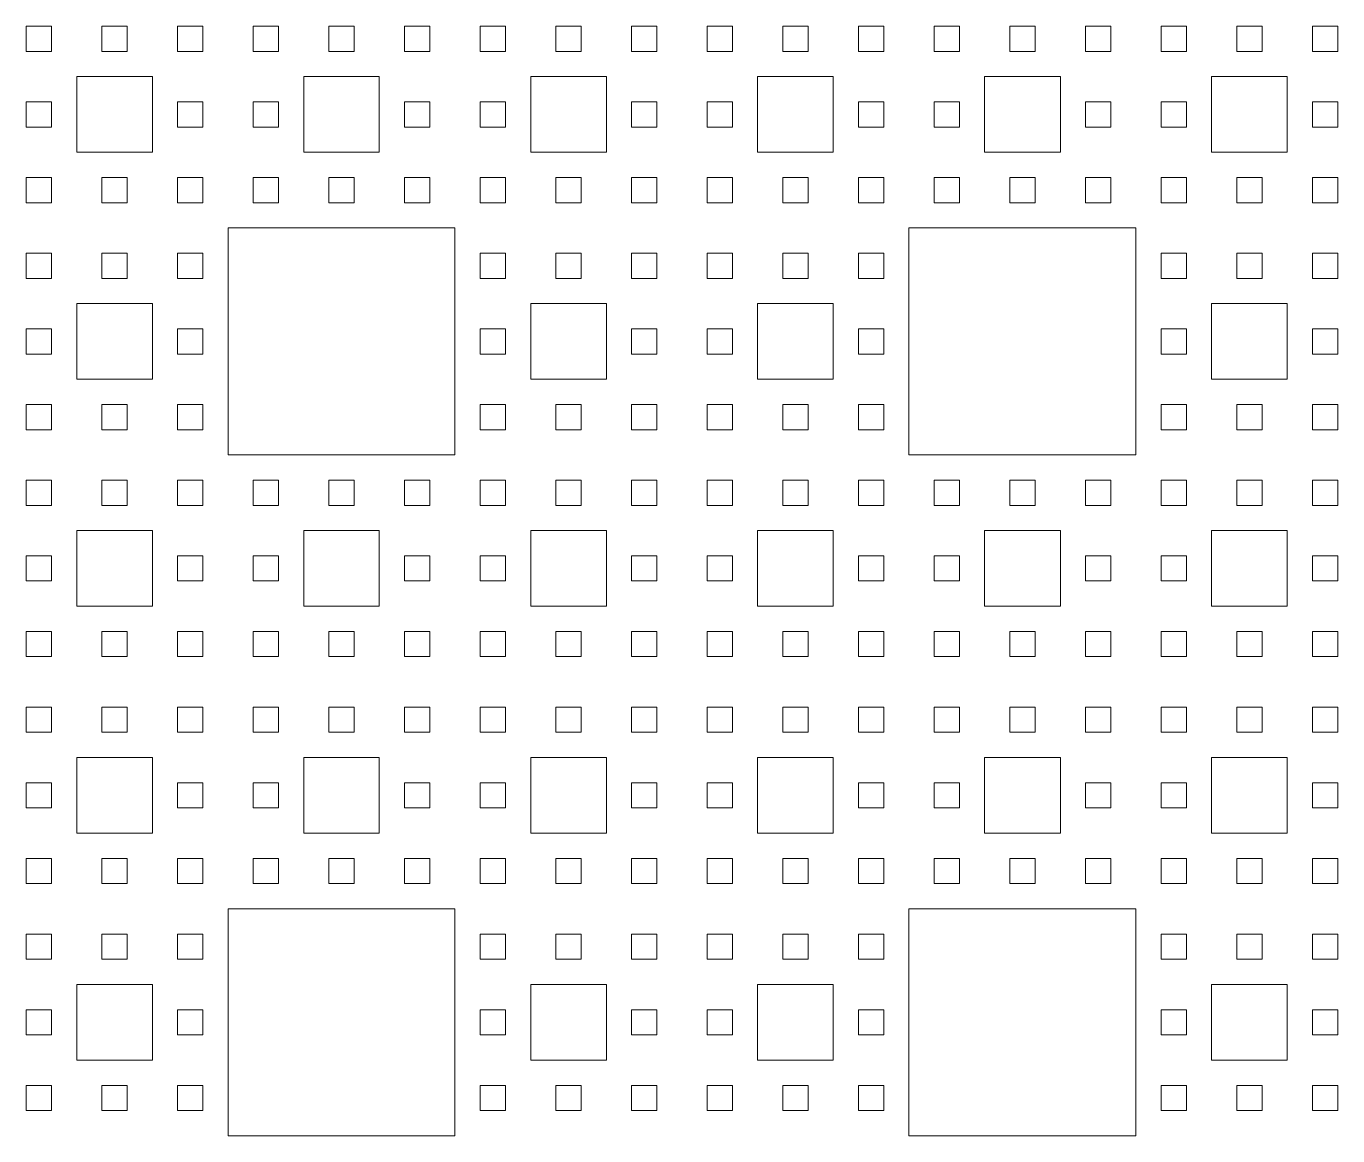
# Model space of a CAD drawing. Header units: millimetres. Extents: x -127 to 127, y -142 to 127.
# Drawn here: x -69.5 to -15.2, y -89.4 to -43.4 of the extents above; entities that cross this region are included whole.
import ezdxf

# ---------------------------------------------------------------- set-up
doc = ezdxf.new("R2010")
doc.units = ezdxf.units.MM

msp = doc.modelspace()

# ---------------------------------------------------------------- linework, layer by layer
at = {"color": 7, "linetype": 'Continuous', "lineweight": 15}
for p, q in [((-68.465, -43.379), (-69.51, -43.379)), ((-69.51, -43.379), (-69.51, -44.424)), ((-68.465, -44.424), (-68.465, -43.379)), ((-65.329, -43.379), (-66.374, -43.379)), ((-66.374, -43.379), (-66.374, -44.424)), ((-65.329, -44.424), (-65.329, -43.379)), ((-62.193, -43.379), (-63.239, -43.379)), ((-63.239, -43.379), (-63.239, -44.424)), ((-62.193, -44.424), (-62.193, -43.379)), ((-59.058, -43.379), (-60.103, -43.379)), ((-60.103, -43.379), (-60.103, -44.424)), ((-59.058, -44.424), (-59.058, -43.379)), ((-55.922, -43.379), (-56.967, -43.379)), ((-56.967, -43.379), (-56.967, -44.424)), ((-55.922, -44.424), (-55.922, -43.379)), ((-52.786, -43.379), (-53.831, -43.379)), ((-53.831, -43.379), (-53.831, -44.424)), ((-52.786, -44.424), (-52.786, -43.379)), ((-49.65, -43.379), (-50.695, -43.379)), ((-50.695, -43.379), (-50.695, -44.424)), ((-49.65, -44.424), (-49.65, -43.379)), ((-46.514, -43.379), (-47.56, -43.379)), ((-47.56, -43.379), (-47.56, -44.424)), ((-46.514, -44.424), (-46.514, -43.379)), ((-43.379, -43.379), (-44.424, -43.379)), ((-44.424, -43.379), (-44.424, -44.424)), ((-43.379, -44.424), (-43.379, -43.379)), ((-40.243, -43.379), (-41.288, -43.379)), ((-41.288, -43.379), (-41.288, -44.424)), ((-40.243, -44.424), (-40.243, -43.379)), ((-37.107, -43.379), (-38.152, -43.379)), ((-38.152, -43.379), (-38.152, -44.424)), ((-37.107, -44.424), (-37.107, -43.379)), ((-33.971, -43.379), (-35.016, -43.379)), ((-35.016, -43.379), (-35.016, -44.424)), ((-33.971, -44.424), (-33.971, -43.379)), ((-30.835, -43.379), (-31.881, -43.379)), ((-31.881, -43.379), (-31.881, -44.424)), ((-30.835, -44.424), (-30.835, -43.379)), ((-27.7, -43.379), (-28.745, -43.379)), ((-28.745, -43.379), (-28.745, -44.424)), ((-27.7, -44.424), (-27.7, -43.379)), ((-24.564, -43.379), (-25.609, -43.379)), ((-25.609, -43.379), (-25.609, -44.424)), ((-24.564, -44.424), (-24.564, -43.379)), ((-21.428, -43.379), (-22.473, -43.379)), ((-22.473, -43.379), (-22.473, -44.424)), ((-21.428, -44.424), (-21.428, -43.379)), ((-18.292, -43.379), (-19.337, -43.379)), ((-19.337, -43.379), (-19.337, -44.424)), ((-18.292, -44.424), (-18.292, -43.379)), ((-15.156, -43.379), (-16.202, -43.379)), ((-16.202, -43.379), (-16.202, -44.424)), ((-15.156, -44.424), (-15.156, -43.379)), ((-69.51, -44.424), (-68.465, -44.424)), ((-66.374, -44.424), (-65.329, -44.424)), ((-63.239, -44.424), (-62.193, -44.424)), ((-60.103, -44.424), (-59.058, -44.424)), ((-56.967, -44.424), (-55.922, -44.424)), ((-53.831, -44.424), (-52.786, -44.424)), ((-50.695, -44.424), (-49.65, -44.424)), ((-47.56, -44.424), (-46.514, -44.424)), ((-44.424, -44.424), (-43.379, -44.424)), ((-41.288, -44.424), (-40.243, -44.424)), ((-38.152, -44.424), (-37.107, -44.424)), ((-35.016, -44.424), (-33.971, -44.424)), ((-31.881, -44.424), (-30.835, -44.424)), ((-28.745, -44.424), (-27.7, -44.424)), ((-25.609, -44.424), (-24.564, -44.424)), ((-22.473, -44.424), (-21.428, -44.424)), ((-19.337, -44.424), (-18.292, -44.424)), ((-16.202, -44.424), (-15.156, -44.424)), ((-64.284, -45.469), (-67.42, -45.469)), ((-67.42, -45.469), (-67.42, -48.605)), ((-64.284, -48.605), (-64.284, -45.469)), ((-54.877, -45.469), (-58.012, -45.469)), ((-58.012, -45.469), (-58.012, -48.605)), ((-54.877, -48.605), (-54.877, -45.469)), ((-45.469, -45.469), (-48.605, -45.469)), ((-48.605, -45.469), (-48.605, -48.605)), ((-45.469, -48.605), (-45.469, -45.469)), ((-36.062, -45.469), (-39.198, -45.469)), ((-39.198, -45.469), (-39.198, -48.605)), ((-36.062, -48.605), (-36.062, -45.469)), ((-26.654, -45.469), (-29.79, -45.469)), ((-29.79, -45.469), (-29.79, -48.605)), ((-26.654, -48.605), (-26.654, -45.469)), ((-17.247, -45.469), (-20.383, -45.469)), ((-20.383, -45.469), (-20.383, -48.605)), ((-17.247, -48.605), (-17.247, -45.469)), ((-68.465, -46.514), (-69.51, -46.514)), ((-69.51, -46.514), (-69.51, -47.56)), ((-68.465, -47.56), (-68.465, -46.514)), ((-62.193, -46.514), (-63.239, -46.514)), ((-63.239, -46.514), (-63.239, -47.56)), ((-62.193, -47.56), (-62.193, -46.514)), ((-59.058, -46.514), (-60.103, -46.514)), ((-60.103, -46.514), (-60.103, -47.56)), ((-59.058, -47.56), (-59.058, -46.514)), ((-52.786, -46.514), (-53.831, -46.514)), ((-53.831, -46.514), (-53.831, -47.56)), ((-52.786, -47.56), (-52.786, -46.514)), ((-49.65, -46.514), (-50.695, -46.514)), ((-50.695, -46.514), (-50.695, -47.56)), ((-49.65, -47.56), (-49.65, -46.514)), ((-43.379, -46.514), (-44.424, -46.514)), ((-44.424, -46.514), (-44.424, -47.56)), ((-43.379, -47.56), (-43.379, -46.514)), ((-40.243, -46.514), (-41.288, -46.514)), ((-41.288, -46.514), (-41.288, -47.56)), ((-40.243, -47.56), (-40.243, -46.514)), ((-33.971, -46.514), (-35.016, -46.514)), ((-35.016, -46.514), (-35.016, -47.56)), ((-33.971, -47.56), (-33.971, -46.514)), ((-30.835, -46.514), (-31.881, -46.514)), ((-31.881, -46.514), (-31.881, -47.56)), ((-30.835, -47.56), (-30.835, -46.514)), ((-24.564, -46.514), (-25.609, -46.514)), ((-25.609, -46.514), (-25.609, -47.56)), ((-24.564, -47.56), (-24.564, -46.514)), ((-21.428, -46.514), (-22.473, -46.514)), ((-22.473, -46.514), (-22.473, -47.56)), ((-21.428, -47.56), (-21.428, -46.514)), ((-15.156, -46.514), (-16.202, -46.514)), ((-16.202, -46.514), (-16.202, -47.56)), ((-15.156, -47.56), (-15.156, -46.514)), ((-69.51, -47.56), (-68.465, -47.56)), ((-63.239, -47.56), (-62.193, -47.56)), ((-60.103, -47.56), (-59.058, -47.56)), ((-53.831, -47.56), (-52.786, -47.56)), ((-50.695, -47.56), (-49.65, -47.56)), ((-44.424, -47.56), (-43.379, -47.56)), ((-41.288, -47.56), (-40.243, -47.56)), ((-35.016, -47.56), (-33.971, -47.56)), ((-31.881, -47.56), (-30.835, -47.56)), ((-25.609, -47.56), (-24.564, -47.56)), ((-22.473, -47.56), (-21.428, -47.56)), ((-16.202, -47.56), (-15.156, -47.56)), ((-67.42, -48.605), (-64.284, -48.605)), ((-58.012, -48.605), (-54.877, -48.605)), ((-48.605, -48.605), (-45.469, -48.605)), ((-39.198, -48.605), (-36.062, -48.605)), ((-29.79, -48.605), (-26.654, -48.605)), ((-20.383, -48.605), (-17.247, -48.605)), ((-68.465, -49.65), (-69.51, -49.65)), ((-69.51, -49.65), (-69.51, -50.695)), ((-68.465, -50.695), (-68.465, -49.65)), ((-65.329, -49.65), (-66.374, -49.65)), ((-66.374, -49.65), (-66.374, -50.695)), ((-65.329, -50.695), (-65.329, -49.65)), ((-62.193, -49.65), (-63.239, -49.65)), ((-63.239, -49.65), (-63.239, -50.695)), ((-62.193, -50.695), (-62.193, -49.65)), ((-59.058, -49.65), (-60.103, -49.65)), ((-60.103, -49.65), (-60.103, -50.695)), ((-59.058, -50.695), (-59.058, -49.65)), ((-55.922, -49.65), (-56.967, -49.65)), ((-56.967, -49.65), (-56.967, -50.695)), ((-55.922, -50.695), (-55.922, -49.65)), ((-52.786, -49.65), (-53.831, -49.65)), ((-53.831, -49.65), (-53.831, -50.695)), ((-52.786, -50.695), (-52.786, -49.65)), ((-49.65, -49.65), (-50.695, -49.65)), ((-50.695, -49.65), (-50.695, -50.695)), ((-49.65, -50.695), (-49.65, -49.65)), ((-46.514, -49.65), (-47.56, -49.65)), ((-47.56, -49.65), (-47.56, -50.695)), ((-46.514, -50.695), (-46.514, -49.65)), ((-43.379, -49.65), (-44.424, -49.65)), ((-44.424, -49.65), (-44.424, -50.695)), ((-43.379, -50.695), (-43.379, -49.65)), ((-40.243, -49.65), (-41.288, -49.65)), ((-41.288, -49.65), (-41.288, -50.695)), ((-40.243, -50.695), (-40.243, -49.65)), ((-37.107, -49.65), (-38.152, -49.65)), ((-38.152, -49.65), (-38.152, -50.695)), ((-37.107, -50.695), (-37.107, -49.65)), ((-33.971, -49.65), (-35.016, -49.65)), ((-35.016, -49.65), (-35.016, -50.695)), ((-33.971, -50.695), (-33.971, -49.65)), ((-30.835, -49.65), (-31.881, -49.65)), ((-31.881, -49.65), (-31.881, -50.695)), ((-30.835, -50.695), (-30.835, -49.65)), ((-27.7, -49.65), (-28.745, -49.65)), ((-28.745, -49.65), (-28.745, -50.695)), ((-27.7, -50.695), (-27.7, -49.65)), ((-24.564, -49.65), (-25.609, -49.65)), ((-25.609, -49.65), (-25.609, -50.695)), ((-24.564, -50.695), (-24.564, -49.65)), ((-21.428, -49.65), (-22.473, -49.65)), ((-22.473, -49.65), (-22.473, -50.695)), ((-21.428, -50.695), (-21.428, -49.65)), ((-18.292, -49.65), (-19.337, -49.65)), ((-19.337, -49.65), (-19.337, -50.695)), ((-18.292, -50.695), (-18.292, -49.65)), ((-15.156, -49.65), (-16.202, -49.65)), ((-16.202, -49.65), (-16.202, -50.695)), ((-15.156, -50.695), (-15.156, -49.65)), ((-69.51, -50.695), (-68.465, -50.695)), ((-66.374, -50.695), (-65.329, -50.695)), ((-63.239, -50.695), (-62.193, -50.695)), ((-60.103, -50.695), (-59.058, -50.695)), ((-56.967, -50.695), (-55.922, -50.695)), ((-53.831, -50.695), (-52.786, -50.695)), ((-50.695, -50.695), (-49.65, -50.695)), ((-47.56, -50.695), (-46.514, -50.695)), ((-44.424, -50.695), (-43.379, -50.695)), ((-41.288, -50.695), (-40.243, -50.695)), ((-38.152, -50.695), (-37.107, -50.695)), ((-35.016, -50.695), (-33.971, -50.695)), ((-31.881, -50.695), (-30.835, -50.695)), ((-28.745, -50.695), (-27.7, -50.695)), ((-25.609, -50.695), (-24.564, -50.695)), ((-22.473, -50.695), (-21.428, -50.695)), ((-19.337, -50.695), (-18.292, -50.695)), ((-16.202, -50.695), (-15.156, -50.695)), ((-51.741, -51.741), (-61.148, -51.741)), ((-61.148, -51.741), (-61.148, -61.148)), ((-51.741, -61.148), (-51.741, -51.741)), ((-23.519, -51.741), (-32.926, -51.741)), ((-32.926, -51.741), (-32.926, -61.148)), ((-23.519, -61.148), (-23.519, -51.741)), ((-68.465, -52.786), (-69.51, -52.786)), ((-69.51, -52.786), (-69.51, -53.831)), ((-68.465, -53.831), (-68.465, -52.786)), ((-65.329, -52.786), (-66.374, -52.786)), ((-66.374, -52.786), (-66.374, -53.831)), ((-65.329, -53.831), (-65.329, -52.786)), ((-62.193, -52.786), (-63.239, -52.786)), ((-63.239, -52.786), (-63.239, -53.831)), ((-62.193, -53.831), (-62.193, -52.786)), ((-49.65, -52.786), (-50.695, -52.786)), ((-50.695, -52.786), (-50.695, -53.831)), ((-49.65, -53.831), (-49.65, -52.786)), ((-46.514, -52.786), (-47.56, -52.786)), ((-47.56, -52.786), (-47.56, -53.831)), ((-46.514, -53.831), (-46.514, -52.786)), ((-43.379, -52.786), (-44.424, -52.786)), ((-44.424, -52.786), (-44.424, -53.831)), ((-43.379, -53.831), (-43.379, -52.786)), ((-40.243, -52.786), (-41.288, -52.786)), ((-41.288, -52.786), (-41.288, -53.831)), ((-40.243, -53.831), (-40.243, -52.786)), ((-37.107, -52.786), (-38.152, -52.786)), ((-38.152, -52.786), (-38.152, -53.831)), ((-37.107, -53.831), (-37.107, -52.786)), ((-33.971, -52.786), (-35.016, -52.786)), ((-35.016, -52.786), (-35.016, -53.831)), ((-33.971, -53.831), (-33.971, -52.786)), ((-21.428, -52.786), (-22.473, -52.786)), ((-22.473, -52.786), (-22.473, -53.831)), ((-21.428, -53.831), (-21.428, -52.786)), ((-18.292, -52.786), (-19.337, -52.786)), ((-19.337, -52.786), (-19.337, -53.831)), ((-18.292, -53.831), (-18.292, -52.786)), ((-15.156, -52.786), (-16.202, -52.786)), ((-16.202, -52.786), (-16.202, -53.831)), ((-15.156, -53.831), (-15.156, -52.786)), ((-69.51, -53.831), (-68.465, -53.831)), ((-66.374, -53.831), (-65.329, -53.831)), ((-63.239, -53.831), (-62.193, -53.831)), ((-50.695, -53.831), (-49.65, -53.831)), ((-47.56, -53.831), (-46.514, -53.831)), ((-44.424, -53.831), (-43.379, -53.831)), ((-41.288, -53.831), (-40.243, -53.831)), ((-38.152, -53.831), (-37.107, -53.831)), ((-35.016, -53.831), (-33.971, -53.831)), ((-22.473, -53.831), (-21.428, -53.831)), ((-19.337, -53.831), (-18.292, -53.831)), ((-16.202, -53.831), (-15.156, -53.831)), ((-64.284, -54.877), (-67.42, -54.877)), ((-67.42, -54.877), (-67.42, -58.012)), ((-64.284, -58.012), (-64.284, -54.877)), ((-45.469, -54.877), (-48.605, -54.877)), ((-48.605, -54.877), (-48.605, -58.012)), ((-45.469, -58.012), (-45.469, -54.877)), ((-36.062, -54.877), (-39.198, -54.877)), ((-39.198, -54.877), (-39.198, -58.012)), ((-36.062, -58.012), (-36.062, -54.877)), ((-17.247, -54.877), (-20.383, -54.877)), ((-20.383, -54.877), (-20.383, -58.012)), ((-17.247, -58.012), (-17.247, -54.877)), ((-68.465, -55.922), (-69.51, -55.922)), ((-69.51, -55.922), (-69.51, -56.967)), ((-68.465, -56.967), (-68.465, -55.922)), ((-62.193, -55.922), (-63.239, -55.922)), ((-63.239, -55.922), (-63.239, -56.967)), ((-62.193, -56.967), (-62.193, -55.922)), ((-49.65, -55.922), (-50.695, -55.922)), ((-50.695, -55.922), (-50.695, -56.967)), ((-49.65, -56.967), (-49.65, -55.922)), ((-43.379, -55.922), (-44.424, -55.922)), ((-44.424, -55.922), (-44.424, -56.967)), ((-43.379, -56.967), (-43.379, -55.922)), ((-40.243, -55.922), (-41.288, -55.922)), ((-41.288, -55.922), (-41.288, -56.967)), ((-40.243, -56.967), (-40.243, -55.922)), ((-33.971, -55.922), (-35.016, -55.922)), ((-35.016, -55.922), (-35.016, -56.967)), ((-33.971, -56.967), (-33.971, -55.922)), ((-21.428, -55.922), (-22.473, -55.922)), ((-22.473, -55.922), (-22.473, -56.967)), ((-21.428, -56.967), (-21.428, -55.922)), ((-15.156, -55.922), (-16.202, -55.922)), ((-16.202, -55.922), (-16.202, -56.967)), ((-15.156, -56.967), (-15.156, -55.922)), ((-69.51, -56.967), (-68.465, -56.967)), ((-63.239, -56.967), (-62.193, -56.967)), ((-50.695, -56.967), (-49.65, -56.967)), ((-44.424, -56.967), (-43.379, -56.967)), ((-41.288, -56.967), (-40.243, -56.967)), ((-35.016, -56.967), (-33.971, -56.967)), ((-22.473, -56.967), (-21.428, -56.967)), ((-16.202, -56.967), (-15.156, -56.967)), ((-67.42, -58.012), (-64.284, -58.012)), ((-48.605, -58.012), (-45.469, -58.012)), ((-39.198, -58.012), (-36.062, -58.012)), ((-20.383, -58.012), (-17.247, -58.012)), ((-68.465, -59.058), (-69.51, -59.058)), ((-69.51, -59.058), (-69.51, -60.103)), ((-68.465, -60.103), (-68.465, -59.058)), ((-65.329, -59.058), (-66.374, -59.058)), ((-66.374, -59.058), (-66.374, -60.103)), ((-65.329, -60.103), (-65.329, -59.058)), ((-62.193, -59.058), (-63.239, -59.058)), ((-63.239, -59.058), (-63.239, -60.103)), ((-62.193, -60.103), (-62.193, -59.058)), ((-49.65, -59.058), (-50.695, -59.058)), ((-50.695, -59.058), (-50.695, -60.103)), ((-49.65, -60.103), (-49.65, -59.058)), ((-46.514, -59.058), (-47.56, -59.058)), ((-47.56, -59.058), (-47.56, -60.103)), ((-46.514, -60.103), (-46.514, -59.058)), ((-43.379, -59.058), (-44.424, -59.058)), ((-44.424, -59.058), (-44.424, -60.103)), ((-43.379, -60.103), (-43.379, -59.058)), ((-40.243, -59.058), (-41.288, -59.058)), ((-41.288, -59.058), (-41.288, -60.103)), ((-40.243, -60.103), (-40.243, -59.058)), ((-37.107, -59.058), (-38.152, -59.058)), ((-38.152, -59.058), (-38.152, -60.103)), ((-37.107, -60.103), (-37.107, -59.058)), ((-33.971, -59.058), (-35.016, -59.058)), ((-35.016, -59.058), (-35.016, -60.103)), ((-33.971, -60.103), (-33.971, -59.058)), ((-21.428, -59.058), (-22.473, -59.058)), ((-22.473, -59.058), (-22.473, -60.103)), ((-21.428, -60.103), (-21.428, -59.058)), ((-18.292, -59.058), (-19.337, -59.058)), ((-19.337, -59.058), (-19.337, -60.103)), ((-18.292, -60.103), (-18.292, -59.058)), ((-15.156, -59.058), (-16.202, -59.058)), ((-16.202, -59.058), (-16.202, -60.103)), ((-15.156, -60.103), (-15.156, -59.058)), ((-69.51, -60.103), (-68.465, -60.103)), ((-66.374, -60.103), (-65.329, -60.103)), ((-63.239, -60.103), (-62.193, -60.103)), ((-50.695, -60.103), (-49.65, -60.103)), ((-47.56, -60.103), (-46.514, -60.103)), ((-44.424, -60.103), (-43.379, -60.103)), ((-41.288, -60.103), (-40.243, -60.103)), ((-38.152, -60.103), (-37.107, -60.103)), ((-35.016, -60.103), (-33.971, -60.103)), ((-22.473, -60.103), (-21.428, -60.103)), ((-19.337, -60.103), (-18.292, -60.103)), ((-16.202, -60.103), (-15.156, -60.103)), ((-61.148, -61.148), (-51.741, -61.148)), ((-32.926, -61.148), (-23.519, -61.148)), ((-68.465, -62.193), (-69.51, -62.193)), ((-69.51, -62.193), (-69.51, -63.239)), ((-68.465, -63.239), (-68.465, -62.193)), ((-65.329, -62.193), (-66.374, -62.193)), ((-66.374, -62.193), (-66.374, -63.239)), ((-65.329, -63.239), (-65.329, -62.193)), ((-62.193, -62.193), (-63.239, -62.193)), ((-63.239, -62.193), (-63.239, -63.239)), ((-62.193, -63.239), (-62.193, -62.193)), ((-59.058, -62.193), (-60.103, -62.193)), ((-60.103, -62.193), (-60.103, -63.239)), ((-59.058, -63.239), (-59.058, -62.193)), ((-55.922, -62.193), (-56.967, -62.193)), ((-56.967, -62.193), (-56.967, -63.239)), ((-55.922, -63.239), (-55.922, -62.193)), ((-52.786, -62.193), (-53.831, -62.193)), ((-53.831, -62.193), (-53.831, -63.239)), ((-52.786, -63.239), (-52.786, -62.193)), ((-49.65, -62.193), (-50.695, -62.193)), ((-50.695, -62.193), (-50.695, -63.239)), ((-49.65, -63.239), (-49.65, -62.193)), ((-46.514, -62.193), (-47.56, -62.193)), ((-47.56, -62.193), (-47.56, -63.239)), ((-46.514, -63.239), (-46.514, -62.193)), ((-43.379, -62.193), (-44.424, -62.193)), ((-44.424, -62.193), (-44.424, -63.239)), ((-43.379, -63.239), (-43.379, -62.193)), ((-40.243, -62.193), (-41.288, -62.193)), ((-41.288, -62.193), (-41.288, -63.239)), ((-40.243, -63.239), (-40.243, -62.193)), ((-37.107, -62.193), (-38.152, -62.193)), ((-38.152, -62.193), (-38.152, -63.239)), ((-37.107, -63.239), (-37.107, -62.193)), ((-33.971, -62.193), (-35.016, -62.193)), ((-35.016, -62.193), (-35.016, -63.239)), ((-33.971, -63.239), (-33.971, -62.193)), ((-30.835, -62.193), (-31.881, -62.193)), ((-31.881, -62.193), (-31.881, -63.239)), ((-30.835, -63.239), (-30.835, -62.193)), ((-27.7, -62.193), (-28.745, -62.193)), ((-28.745, -62.193), (-28.745, -63.239)), ((-27.7, -63.239), (-27.7, -62.193)), ((-24.564, -62.193), (-25.609, -62.193)), ((-25.609, -62.193), (-25.609, -63.239)), ((-24.564, -63.239), (-24.564, -62.193)), ((-21.428, -62.193), (-22.473, -62.193)), ((-22.473, -62.193), (-22.473, -63.239)), ((-21.428, -63.239), (-21.428, -62.193)), ((-18.292, -62.193), (-19.337, -62.193)), ((-19.337, -62.193), (-19.337, -63.239)), ((-18.292, -63.239), (-18.292, -62.193)), ((-15.156, -62.193), (-16.202, -62.193)), ((-16.202, -62.193), (-16.202, -63.239)), ((-15.156, -63.239), (-15.156, -62.193)), ((-69.51, -63.239), (-68.465, -63.239)), ((-66.374, -63.239), (-65.329, -63.239)), ((-63.239, -63.239), (-62.193, -63.239)), ((-60.103, -63.239), (-59.058, -63.239)), ((-56.967, -63.239), (-55.922, -63.239)), ((-53.831, -63.239), (-52.786, -63.239)), ((-50.695, -63.239), (-49.65, -63.239)), ((-47.56, -63.239), (-46.514, -63.239)), ((-44.424, -63.239), (-43.379, -63.239)), ((-41.288, -63.239), (-40.243, -63.239)), ((-38.152, -63.239), (-37.107, -63.239)), ((-35.016, -63.239), (-33.971, -63.239)), ((-31.881, -63.239), (-30.835, -63.239)), ((-28.745, -63.239), (-27.7, -63.239)), ((-25.609, -63.239), (-24.564, -63.239)), ((-22.473, -63.239), (-21.428, -63.239)), ((-19.337, -63.239), (-18.292, -63.239)), ((-16.202, -63.239), (-15.156, -63.239)), ((-64.284, -64.284), (-67.42, -64.284)), ((-67.42, -64.284), (-67.42, -67.42)), ((-64.284, -67.42), (-64.284, -64.284)), ((-54.877, -64.284), (-58.012, -64.284)), ((-58.012, -64.284), (-58.012, -67.42)), ((-54.877, -67.42), (-54.877, -64.284)), ((-45.469, -64.284), (-48.605, -64.284)), ((-48.605, -64.284), (-48.605, -67.42)), ((-45.469, -67.42), (-45.469, -64.284)), ((-36.062, -64.284), (-39.198, -64.284)), ((-39.198, -64.284), (-39.198, -67.42)), ((-36.062, -67.42), (-36.062, -64.284)), ((-26.654, -64.284), (-29.79, -64.284)), ((-29.79, -64.284), (-29.79, -67.42)), ((-26.654, -67.42), (-26.654, -64.284)), ((-17.247, -64.284), (-20.383, -64.284)), ((-20.383, -64.284), (-20.383, -67.42)), ((-17.247, -67.42), (-17.247, -64.284)), ((-68.465, -65.329), (-69.51, -65.329)), ((-69.51, -65.329), (-69.51, -66.374)), ((-68.465, -66.374), (-68.465, -65.329)), ((-62.193, -65.329), (-63.239, -65.329)), ((-63.239, -65.329), (-63.239, -66.374)), ((-62.193, -66.374), (-62.193, -65.329)), ((-59.058, -65.329), (-60.103, -65.329)), ((-60.103, -65.329), (-60.103, -66.374)), ((-59.058, -66.374), (-59.058, -65.329)), ((-52.786, -65.329), (-53.831, -65.329)), ((-53.831, -65.329), (-53.831, -66.374)), ((-52.786, -66.374), (-52.786, -65.329)), ((-49.65, -65.329), (-50.695, -65.329)), ((-50.695, -65.329), (-50.695, -66.374)), ((-49.65, -66.374), (-49.65, -65.329)), ((-43.379, -65.329), (-44.424, -65.329)), ((-44.424, -65.329), (-44.424, -66.374)), ((-43.379, -66.374), (-43.379, -65.329)), ((-40.243, -65.329), (-41.288, -65.329)), ((-41.288, -65.329), (-41.288, -66.374)), ((-40.243, -66.374), (-40.243, -65.329)), ((-33.971, -65.329), (-35.016, -65.329)), ((-35.016, -65.329), (-35.016, -66.374)), ((-33.971, -66.374), (-33.971, -65.329)), ((-30.835, -65.329), (-31.881, -65.329)), ((-31.881, -65.329), (-31.881, -66.374)), ((-30.835, -66.374), (-30.835, -65.329)), ((-24.564, -65.329), (-25.609, -65.329)), ((-25.609, -65.329), (-25.609, -66.374)), ((-24.564, -66.374), (-24.564, -65.329)), ((-21.428, -65.329), (-22.473, -65.329)), ((-22.473, -65.329), (-22.473, -66.374)), ((-21.428, -66.374), (-21.428, -65.329)), ((-15.156, -65.329), (-16.202, -65.329)), ((-16.202, -65.329), (-16.202, -66.374)), ((-15.156, -66.374), (-15.156, -65.329)), ((-69.51, -66.374), (-68.465, -66.374)), ((-63.239, -66.374), (-62.193, -66.374)), ((-60.103, -66.374), (-59.058, -66.374)), ((-53.831, -66.374), (-52.786, -66.374)), ((-50.695, -66.374), (-49.65, -66.374)), ((-44.424, -66.374), (-43.379, -66.374)), ((-41.288, -66.374), (-40.243, -66.374)), ((-35.016, -66.374), (-33.971, -66.374)), ((-31.881, -66.374), (-30.835, -66.374)), ((-25.609, -66.374), (-24.564, -66.374)), ((-22.473, -66.374), (-21.428, -66.374)), ((-16.202, -66.374), (-15.156, -66.374)), ((-67.42, -67.42), (-64.284, -67.42)), ((-58.012, -67.42), (-54.877, -67.42)), ((-48.605, -67.42), (-45.469, -67.42)), ((-39.198, -67.42), (-36.062, -67.42)), ((-29.79, -67.42), (-26.654, -67.42)), ((-20.383, -67.42), (-17.247, -67.42)), ((-68.465, -68.465), (-69.51, -68.465)), ((-69.51, -68.465), (-69.51, -69.51)), ((-68.465, -69.51), (-68.465, -68.465)), ((-65.329, -68.465), (-66.374, -68.465)), ((-66.374, -68.465), (-66.374, -69.51)), ((-65.329, -69.51), (-65.329, -68.465)), ((-62.193, -68.465), (-63.239, -68.465)), ((-63.239, -68.465), (-63.239, -69.51)), ((-62.193, -69.51), (-62.193, -68.465)), ((-59.058, -68.465), (-60.103, -68.465)), ((-60.103, -68.465), (-60.103, -69.51)), ((-59.058, -69.51), (-59.058, -68.465)), ((-55.922, -68.465), (-56.967, -68.465)), ((-56.967, -68.465), (-56.967, -69.51)), ((-55.922, -69.51), (-55.922, -68.465)), ((-52.786, -68.465), (-53.831, -68.465)), ((-53.831, -68.465), (-53.831, -69.51)), ((-52.786, -69.51), (-52.786, -68.465)), ((-49.65, -68.465), (-50.695, -68.465)), ((-50.695, -68.465), (-50.695, -69.51)), ((-49.65, -69.51), (-49.65, -68.465)), ((-46.514, -68.465), (-47.56, -68.465)), ((-47.56, -68.465), (-47.56, -69.51)), ((-46.514, -69.51), (-46.514, -68.465)), ((-43.379, -68.465), (-44.424, -68.465)), ((-44.424, -68.465), (-44.424, -69.51)), ((-43.379, -69.51), (-43.379, -68.465)), ((-40.243, -68.465), (-41.288, -68.465)), ((-41.288, -68.465), (-41.288, -69.51)), ((-40.243, -69.51), (-40.243, -68.465)), ((-37.107, -68.465), (-38.152, -68.465)), ((-38.152, -68.465), (-38.152, -69.51)), ((-37.107, -69.51), (-37.107, -68.465)), ((-33.971, -68.465), (-35.016, -68.465)), ((-35.016, -68.465), (-35.016, -69.51)), ((-33.971, -69.51), (-33.971, -68.465)), ((-30.835, -68.465), (-31.881, -68.465)), ((-31.881, -68.465), (-31.881, -69.51)), ((-30.835, -69.51), (-30.835, -68.465)), ((-27.7, -68.465), (-28.745, -68.465)), ((-28.745, -68.465), (-28.745, -69.51)), ((-27.7, -69.51), (-27.7, -68.465)), ((-24.564, -68.465), (-25.609, -68.465)), ((-25.609, -68.465), (-25.609, -69.51)), ((-24.564, -69.51), (-24.564, -68.465)), ((-21.428, -68.465), (-22.473, -68.465)), ((-22.473, -68.465), (-22.473, -69.51)), ((-21.428, -69.51), (-21.428, -68.465)), ((-18.292, -68.465), (-19.337, -68.465)), ((-19.337, -68.465), (-19.337, -69.51)), ((-18.292, -69.51), (-18.292, -68.465)), ((-15.156, -68.465), (-16.202, -68.465)), ((-16.202, -68.465), (-16.202, -69.51)), ((-15.156, -69.51), (-15.156, -68.465)), ((-69.51, -69.51), (-68.465, -69.51)), ((-66.374, -69.51), (-65.329, -69.51)), ((-63.239, -69.51), (-62.193, -69.51)), ((-60.103, -69.51), (-59.058, -69.51)), ((-56.967, -69.51), (-55.922, -69.51)), ((-53.831, -69.51), (-52.786, -69.51)), ((-50.695, -69.51), (-49.65, -69.51)), ((-47.56, -69.51), (-46.514, -69.51)), ((-44.424, -69.51), (-43.379, -69.51)), ((-41.288, -69.51), (-40.243, -69.51)), ((-38.152, -69.51), (-37.107, -69.51)), ((-35.016, -69.51), (-33.971, -69.51)), ((-31.881, -69.51), (-30.835, -69.51)), ((-28.745, -69.51), (-27.7, -69.51)), ((-25.609, -69.51), (-24.564, -69.51)), ((-22.473, -69.51), (-21.428, -69.51)), ((-19.337, -69.51), (-18.292, -69.51)), ((-16.202, -69.51), (-15.156, -69.51)), ((-68.465, -71.601), (-69.51, -71.601)), ((-69.51, -71.601), (-69.51, -72.646)), ((-68.465, -72.646), (-68.465, -71.601)), ((-65.329, -71.601), (-66.374, -71.601)), ((-66.374, -71.601), (-66.374, -72.646)), ((-65.329, -72.646), (-65.329, -71.601)), ((-62.193, -71.601), (-63.239, -71.601)), ((-63.239, -71.601), (-63.239, -72.646)), ((-62.193, -72.646), (-62.193, -71.601)), ((-59.058, -71.601), (-60.103, -71.601)), ((-60.103, -71.601), (-60.103, -72.646)), ((-59.058, -72.646), (-59.058, -71.601)), ((-55.922, -71.601), (-56.967, -71.601)), ((-56.967, -71.601), (-56.967, -72.646)), ((-55.922, -72.646), (-55.922, -71.601)), ((-52.786, -71.601), (-53.831, -71.601)), ((-53.831, -71.601), (-53.831, -72.646)), ((-52.786, -72.646), (-52.786, -71.601)), ((-49.65, -71.601), (-50.695, -71.601)), ((-50.695, -71.601), (-50.695, -72.646)), ((-49.65, -72.646), (-49.65, -71.601)), ((-46.514, -71.601), (-47.56, -71.601)), ((-47.56, -71.601), (-47.56, -72.646)), ((-46.514, -72.646), (-46.514, -71.601)), ((-43.379, -71.601), (-44.424, -71.601)), ((-44.424, -71.601), (-44.424, -72.646)), ((-43.379, -72.646), (-43.379, -71.601)), ((-40.243, -71.601), (-41.288, -71.601)), ((-41.288, -71.601), (-41.288, -72.646)), ((-40.243, -72.646), (-40.243, -71.601)), ((-37.107, -71.601), (-38.152, -71.601)), ((-38.152, -71.601), (-38.152, -72.646)), ((-37.107, -72.646), (-37.107, -71.601)), ((-33.971, -71.601), (-35.016, -71.601)), ((-35.016, -71.601), (-35.016, -72.646)), ((-33.971, -72.646), (-33.971, -71.601)), ((-30.835, -71.601), (-31.881, -71.601)), ((-31.881, -71.601), (-31.881, -72.646)), ((-30.835, -72.646), (-30.835, -71.601)), ((-27.7, -71.601), (-28.745, -71.601)), ((-28.745, -71.601), (-28.745, -72.646)), ((-27.7, -72.646), (-27.7, -71.601)), ((-24.564, -71.601), (-25.609, -71.601)), ((-25.609, -71.601), (-25.609, -72.646)), ((-24.564, -72.646), (-24.564, -71.601)), ((-21.428, -71.601), (-22.473, -71.601)), ((-22.473, -71.601), (-22.473, -72.646)), ((-21.428, -72.646), (-21.428, -71.601)), ((-18.292, -71.601), (-19.337, -71.601)), ((-19.337, -71.601), (-19.337, -72.646)), ((-18.292, -72.646), (-18.292, -71.601)), ((-15.156, -71.601), (-16.202, -71.601)), ((-16.202, -71.601), (-16.202, -72.646)), ((-15.156, -72.646), (-15.156, -71.601)), ((-69.51, -72.646), (-68.465, -72.646)), ((-66.374, -72.646), (-65.329, -72.646)), ((-63.239, -72.646), (-62.193, -72.646)), ((-60.103, -72.646), (-59.058, -72.646)), ((-56.967, -72.646), (-55.922, -72.646)), ((-53.831, -72.646), (-52.786, -72.646)), ((-50.695, -72.646), (-49.65, -72.646)), ((-47.56, -72.646), (-46.514, -72.646)), ((-44.424, -72.646), (-43.379, -72.646)), ((-41.288, -72.646), (-40.243, -72.646)), ((-38.152, -72.646), (-37.107, -72.646)), ((-35.016, -72.646), (-33.971, -72.646)), ((-31.881, -72.646), (-30.835, -72.646)), ((-28.745, -72.646), (-27.7, -72.646)), ((-25.609, -72.646), (-24.564, -72.646)), ((-22.473, -72.646), (-21.428, -72.646)), ((-19.337, -72.646), (-18.292, -72.646)), ((-16.202, -72.646), (-15.156, -72.646)), ((-64.284, -73.691), (-67.42, -73.691)), ((-67.42, -73.691), (-67.42, -76.827)), ((-64.284, -76.827), (-64.284, -73.691)), ((-54.877, -73.691), (-58.012, -73.691)), ((-58.012, -73.691), (-58.012, -76.827)), ((-54.877, -76.827), (-54.877, -73.691)), ((-45.469, -73.691), (-48.605, -73.691)), ((-48.605, -73.691), (-48.605, -76.827)), ((-45.469, -76.827), (-45.469, -73.691)), ((-36.062, -73.691), (-39.198, -73.691)), ((-39.198, -73.691), (-39.198, -76.827)), ((-36.062, -76.827), (-36.062, -73.691)), ((-26.654, -73.691), (-29.79, -73.691)), ((-29.79, -73.691), (-29.79, -76.827)), ((-26.654, -76.827), (-26.654, -73.691)), ((-17.247, -73.691), (-20.383, -73.691)), ((-20.383, -73.691), (-20.383, -76.827)), ((-17.247, -76.827), (-17.247, -73.691)), ((-68.465, -74.737), (-69.51, -74.737)), ((-69.51, -74.737), (-69.51, -75.782)), ((-68.465, -75.782), (-68.465, -74.737)), ((-62.193, -74.737), (-63.239, -74.737)), ((-63.239, -74.737), (-63.239, -75.782)), ((-62.193, -75.782), (-62.193, -74.737)), ((-59.058, -74.737), (-60.103, -74.737)), ((-60.103, -74.737), (-60.103, -75.782)), ((-59.058, -75.782), (-59.058, -74.737)), ((-52.786, -74.737), (-53.831, -74.737)), ((-53.831, -74.737), (-53.831, -75.782)), ((-52.786, -75.782), (-52.786, -74.737)), ((-49.65, -74.737), (-50.695, -74.737)), ((-50.695, -74.737), (-50.695, -75.782)), ((-49.65, -75.782), (-49.65, -74.737)), ((-43.379, -74.737), (-44.424, -74.737)), ((-44.424, -74.737), (-44.424, -75.782)), ((-43.379, -75.782), (-43.379, -74.737)), ((-40.243, -74.737), (-41.288, -74.737)), ((-41.288, -74.737), (-41.288, -75.782)), ((-40.243, -75.782), (-40.243, -74.737)), ((-33.971, -74.737), (-35.016, -74.737)), ((-35.016, -74.737), (-35.016, -75.782)), ((-33.971, -75.782), (-33.971, -74.737)), ((-30.835, -74.737), (-31.881, -74.737)), ((-31.881, -74.737), (-31.881, -75.782)), ((-30.835, -75.782), (-30.835, -74.737)), ((-24.564, -74.737), (-25.609, -74.737)), ((-25.609, -74.737), (-25.609, -75.782)), ((-24.564, -75.782), (-24.564, -74.737)), ((-21.428, -74.737), (-22.473, -74.737)), ((-22.473, -74.737), (-22.473, -75.782)), ((-21.428, -75.782), (-21.428, -74.737)), ((-15.156, -74.737), (-16.202, -74.737)), ((-16.202, -74.737), (-16.202, -75.782)), ((-15.156, -75.782), (-15.156, -74.737)), ((-69.51, -75.782), (-68.465, -75.782)), ((-63.239, -75.782), (-62.193, -75.782)), ((-60.103, -75.782), (-59.058, -75.782)), ((-53.831, -75.782), (-52.786, -75.782)), ((-50.695, -75.782), (-49.65, -75.782)), ((-44.424, -75.782), (-43.379, -75.782)), ((-41.288, -75.782), (-40.243, -75.782)), ((-35.016, -75.782), (-33.971, -75.782)), ((-31.881, -75.782), (-30.835, -75.782)), ((-25.609, -75.782), (-24.564, -75.782)), ((-22.473, -75.782), (-21.428, -75.782)), ((-16.202, -75.782), (-15.156, -75.782)), ((-67.42, -76.827), (-64.284, -76.827)), ((-58.012, -76.827), (-54.877, -76.827)), ((-48.605, -76.827), (-45.469, -76.827)), ((-39.198, -76.827), (-36.062, -76.827)), ((-29.79, -76.827), (-26.654, -76.827)), ((-20.383, -76.827), (-17.247, -76.827)), ((-68.465, -77.872), (-69.51, -77.872)), ((-69.51, -77.872), (-69.51, -78.918)), ((-68.465, -78.918), (-68.465, -77.872)), ((-65.329, -77.872), (-66.374, -77.872)), ((-66.374, -77.872), (-66.374, -78.918)), ((-65.329, -78.918), (-65.329, -77.872)), ((-62.193, -77.872), (-63.239, -77.872)), ((-63.239, -77.872), (-63.239, -78.918)), ((-62.193, -78.918), (-62.193, -77.872)), ((-59.058, -77.872), (-60.103, -77.872)), ((-60.103, -77.872), (-60.103, -78.918)), ((-59.058, -78.918), (-59.058, -77.872)), ((-55.922, -77.872), (-56.967, -77.872)), ((-56.967, -77.872), (-56.967, -78.918)), ((-55.922, -78.918), (-55.922, -77.872)), ((-52.786, -77.872), (-53.831, -77.872)), ((-53.831, -77.872), (-53.831, -78.918)), ((-52.786, -78.918), (-52.786, -77.872)), ((-49.65, -77.872), (-50.695, -77.872)), ((-50.695, -77.872), (-50.695, -78.918)), ((-49.65, -78.918), (-49.65, -77.872)), ((-46.514, -77.872), (-47.56, -77.872)), ((-47.56, -77.872), (-47.56, -78.918)), ((-46.514, -78.918), (-46.514, -77.872)), ((-43.379, -77.872), (-44.424, -77.872)), ((-44.424, -77.872), (-44.424, -78.918)), ((-43.379, -78.918), (-43.379, -77.872)), ((-40.243, -77.872), (-41.288, -77.872)), ((-41.288, -77.872), (-41.288, -78.918)), ((-40.243, -78.918), (-40.243, -77.872)), ((-37.107, -77.872), (-38.152, -77.872)), ((-38.152, -77.872), (-38.152, -78.918)), ((-37.107, -78.918), (-37.107, -77.872)), ((-33.971, -77.872), (-35.016, -77.872)), ((-35.016, -77.872), (-35.016, -78.918)), ((-33.971, -78.918), (-33.971, -77.872)), ((-30.835, -77.872), (-31.881, -77.872)), ((-31.881, -77.872), (-31.881, -78.918)), ((-30.835, -78.918), (-30.835, -77.872)), ((-27.7, -77.872), (-28.745, -77.872)), ((-28.745, -77.872), (-28.745, -78.918)), ((-27.7, -78.918), (-27.7, -77.872)), ((-24.564, -77.872), (-25.609, -77.872)), ((-25.609, -77.872), (-25.609, -78.918)), ((-24.564, -78.918), (-24.564, -77.872)), ((-21.428, -77.872), (-22.473, -77.872)), ((-22.473, -77.872), (-22.473, -78.918)), ((-21.428, -78.918), (-21.428, -77.872)), ((-18.292, -77.872), (-19.337, -77.872)), ((-19.337, -77.872), (-19.337, -78.918)), ((-18.292, -78.918), (-18.292, -77.872)), ((-15.156, -77.872), (-16.202, -77.872)), ((-16.202, -77.872), (-16.202, -78.918)), ((-15.156, -78.918), (-15.156, -77.872)), ((-69.51, -78.918), (-68.465, -78.918)), ((-66.374, -78.918), (-65.329, -78.918)), ((-63.239, -78.918), (-62.193, -78.918)), ((-60.103, -78.918), (-59.058, -78.918)), ((-56.967, -78.918), (-55.922, -78.918)), ((-53.831, -78.918), (-52.786, -78.918)), ((-50.695, -78.918), (-49.65, -78.918)), ((-47.56, -78.918), (-46.514, -78.918)), ((-44.424, -78.918), (-43.379, -78.918)), ((-41.288, -78.918), (-40.243, -78.918)), ((-38.152, -78.918), (-37.107, -78.918)), ((-35.016, -78.918), (-33.971, -78.918)), ((-31.881, -78.918), (-30.835, -78.918)), ((-28.745, -78.918), (-27.7, -78.918)), ((-25.609, -78.918), (-24.564, -78.918)), ((-22.473, -78.918), (-21.428, -78.918)), ((-19.337, -78.918), (-18.292, -78.918)), ((-16.202, -78.918), (-15.156, -78.918)), ((-51.741, -79.963), (-61.148, -79.963)), ((-61.148, -79.963), (-61.148, -89.37)), ((-51.741, -89.37), (-51.741, -79.963)), ((-23.519, -79.963), (-32.926, -79.963)), ((-32.926, -79.963), (-32.926, -89.37)), ((-23.519, -89.37), (-23.519, -79.963)), ((-68.465, -81.008), (-69.51, -81.008)), ((-69.51, -81.008), (-69.51, -82.053)), ((-68.465, -82.053), (-68.465, -81.008)), ((-65.329, -81.008), (-66.374, -81.008)), ((-66.374, -81.008), (-66.374, -82.053)), ((-65.329, -82.053), (-65.329, -81.008)), ((-62.193, -81.008), (-63.239, -81.008)), ((-63.239, -81.008), (-63.239, -82.053)), ((-62.193, -82.053), (-62.193, -81.008)), ((-49.65, -81.008), (-50.695, -81.008)), ((-50.695, -81.008), (-50.695, -82.053)), ((-49.65, -82.053), (-49.65, -81.008)), ((-46.514, -81.008), (-47.56, -81.008)), ((-47.56, -81.008), (-47.56, -82.053)), ((-46.514, -82.053), (-46.514, -81.008)), ((-43.379, -81.008), (-44.424, -81.008)), ((-44.424, -81.008), (-44.424, -82.053)), ((-43.379, -82.053), (-43.379, -81.008)), ((-40.243, -81.008), (-41.288, -81.008)), ((-41.288, -81.008), (-41.288, -82.053)), ((-40.243, -82.053), (-40.243, -81.008)), ((-37.107, -81.008), (-38.152, -81.008)), ((-38.152, -81.008), (-38.152, -82.053)), ((-37.107, -82.053), (-37.107, -81.008)), ((-33.971, -81.008), (-35.016, -81.008)), ((-35.016, -81.008), (-35.016, -82.053)), ((-33.971, -82.053), (-33.971, -81.008)), ((-21.428, -81.008), (-22.473, -81.008)), ((-22.473, -81.008), (-22.473, -82.053)), ((-21.428, -82.053), (-21.428, -81.008)), ((-18.292, -81.008), (-19.337, -81.008)), ((-19.337, -81.008), (-19.337, -82.053)), ((-18.292, -82.053), (-18.292, -81.008)), ((-15.156, -81.008), (-16.202, -81.008)), ((-16.202, -81.008), (-16.202, -82.053)), ((-15.156, -82.053), (-15.156, -81.008)), ((-69.51, -82.053), (-68.465, -82.053)), ((-66.374, -82.053), (-65.329, -82.053)), ((-63.239, -82.053), (-62.193, -82.053)), ((-50.695, -82.053), (-49.65, -82.053)), ((-47.56, -82.053), (-46.514, -82.053)), ((-44.424, -82.053), (-43.379, -82.053)), ((-41.288, -82.053), (-40.243, -82.053)), ((-38.152, -82.053), (-37.107, -82.053)), ((-35.016, -82.053), (-33.971, -82.053)), ((-22.473, -82.053), (-21.428, -82.053)), ((-19.337, -82.053), (-18.292, -82.053)), ((-16.202, -82.053), (-15.156, -82.053)), ((-64.284, -83.099), (-67.42, -83.099)), ((-67.42, -83.099), (-67.42, -86.235)), ((-64.284, -86.235), (-64.284, -83.099)), ((-45.469, -83.099), (-48.605, -83.099)), ((-48.605, -83.099), (-48.605, -86.235)), ((-45.469, -86.235), (-45.469, -83.099)), ((-36.062, -83.099), (-39.198, -83.099)), ((-39.198, -83.099), (-39.198, -86.235)), ((-36.062, -86.235), (-36.062, -83.099)), ((-17.247, -83.099), (-20.383, -83.099)), ((-20.383, -83.099), (-20.383, -86.235)), ((-17.247, -86.235), (-17.247, -83.099)), ((-68.465, -84.144), (-69.51, -84.144)), ((-69.51, -84.144), (-69.51, -85.189)), ((-68.465, -85.189), (-68.465, -84.144)), ((-62.193, -84.144), (-63.239, -84.144)), ((-63.239, -84.144), (-63.239, -85.189)), ((-62.193, -85.189), (-62.193, -84.144)), ((-49.65, -84.144), (-50.695, -84.144)), ((-50.695, -84.144), (-50.695, -85.189)), ((-49.65, -85.189), (-49.65, -84.144)), ((-43.379, -84.144), (-44.424, -84.144)), ((-44.424, -84.144), (-44.424, -85.189)), ((-43.379, -85.189), (-43.379, -84.144)), ((-40.243, -84.144), (-41.288, -84.144)), ((-41.288, -84.144), (-41.288, -85.189)), ((-40.243, -85.189), (-40.243, -84.144)), ((-33.971, -84.144), (-35.016, -84.144)), ((-35.016, -84.144), (-35.016, -85.189)), ((-33.971, -85.189), (-33.971, -84.144)), ((-21.428, -84.144), (-22.473, -84.144)), ((-22.473, -84.144), (-22.473, -85.189)), ((-21.428, -85.189), (-21.428, -84.144)), ((-15.156, -84.144), (-16.202, -84.144)), ((-16.202, -84.144), (-16.202, -85.189)), ((-15.156, -85.189), (-15.156, -84.144)), ((-69.51, -85.189), (-68.465, -85.189)), ((-63.239, -85.189), (-62.193, -85.189)), ((-50.695, -85.189), (-49.65, -85.189)), ((-44.424, -85.189), (-43.379, -85.189)), ((-41.288, -85.189), (-40.243, -85.189)), ((-35.016, -85.189), (-33.971, -85.189)), ((-22.473, -85.189), (-21.428, -85.189)), ((-16.202, -85.189), (-15.156, -85.189)), ((-67.42, -86.235), (-64.284, -86.235)), ((-48.605, -86.235), (-45.469, -86.235)), ((-39.198, -86.235), (-36.062, -86.235)), ((-20.383, -86.235), (-17.247, -86.235)), ((-68.465, -87.28), (-69.51, -87.28)), ((-69.51, -87.28), (-69.51, -88.325)), ((-68.465, -88.325), (-68.465, -87.28)), ((-65.329, -87.28), (-66.374, -87.28)), ((-66.374, -87.28), (-66.374, -88.325)), ((-65.329, -88.325), (-65.329, -87.28)), ((-62.193, -87.28), (-63.239, -87.28)), ((-63.239, -87.28), (-63.239, -88.325)), ((-62.193, -88.325), (-62.193, -87.28)), ((-49.65, -87.28), (-50.695, -87.28)), ((-50.695, -87.28), (-50.695, -88.325)), ((-49.65, -88.325), (-49.65, -87.28)), ((-46.514, -87.28), (-47.56, -87.28)), ((-47.56, -87.28), (-47.56, -88.325)), ((-46.514, -88.325), (-46.514, -87.28)), ((-43.379, -87.28), (-44.424, -87.28)), ((-44.424, -87.28), (-44.424, -88.325)), ((-43.379, -88.325), (-43.379, -87.28)), ((-40.243, -87.28), (-41.288, -87.28)), ((-41.288, -87.28), (-41.288, -88.325)), ((-40.243, -88.325), (-40.243, -87.28)), ((-37.107, -87.28), (-38.152, -87.28)), ((-38.152, -87.28), (-38.152, -88.325)), ((-37.107, -88.325), (-37.107, -87.28)), ((-33.971, -87.28), (-35.016, -87.28)), ((-35.016, -87.28), (-35.016, -88.325)), ((-33.971, -88.325), (-33.971, -87.28)), ((-21.428, -87.28), (-22.473, -87.28)), ((-22.473, -87.28), (-22.473, -88.325)), ((-21.428, -88.325), (-21.428, -87.28)), ((-18.292, -87.28), (-19.337, -87.28)), ((-19.337, -87.28), (-19.337, -88.325)), ((-18.292, -88.325), (-18.292, -87.28)), ((-15.156, -87.28), (-16.202, -87.28)), ((-16.202, -87.28), (-16.202, -88.325)), ((-15.156, -88.325), (-15.156, -87.28)), ((-69.51, -88.325), (-68.465, -88.325)), ((-66.374, -88.325), (-65.329, -88.325)), ((-63.239, -88.325), (-62.193, -88.325)), ((-50.695, -88.325), (-49.65, -88.325)), ((-47.56, -88.325), (-46.514, -88.325)), ((-44.424, -88.325), (-43.379, -88.325)), ((-41.288, -88.325), (-40.243, -88.325)), ((-38.152, -88.325), (-37.107, -88.325)), ((-35.016, -88.325), (-33.971, -88.325)), ((-22.473, -88.325), (-21.428, -88.325)), ((-19.337, -88.325), (-18.292, -88.325)), ((-16.202, -88.325), (-15.156, -88.325)), ((-61.148, -89.37), (-51.741, -89.37)), ((-32.926, -89.37), (-23.519, -89.37))]:
    msp.add_line(p, q, dxfattribs=at)

doc.saveas('drawing.dxf')
